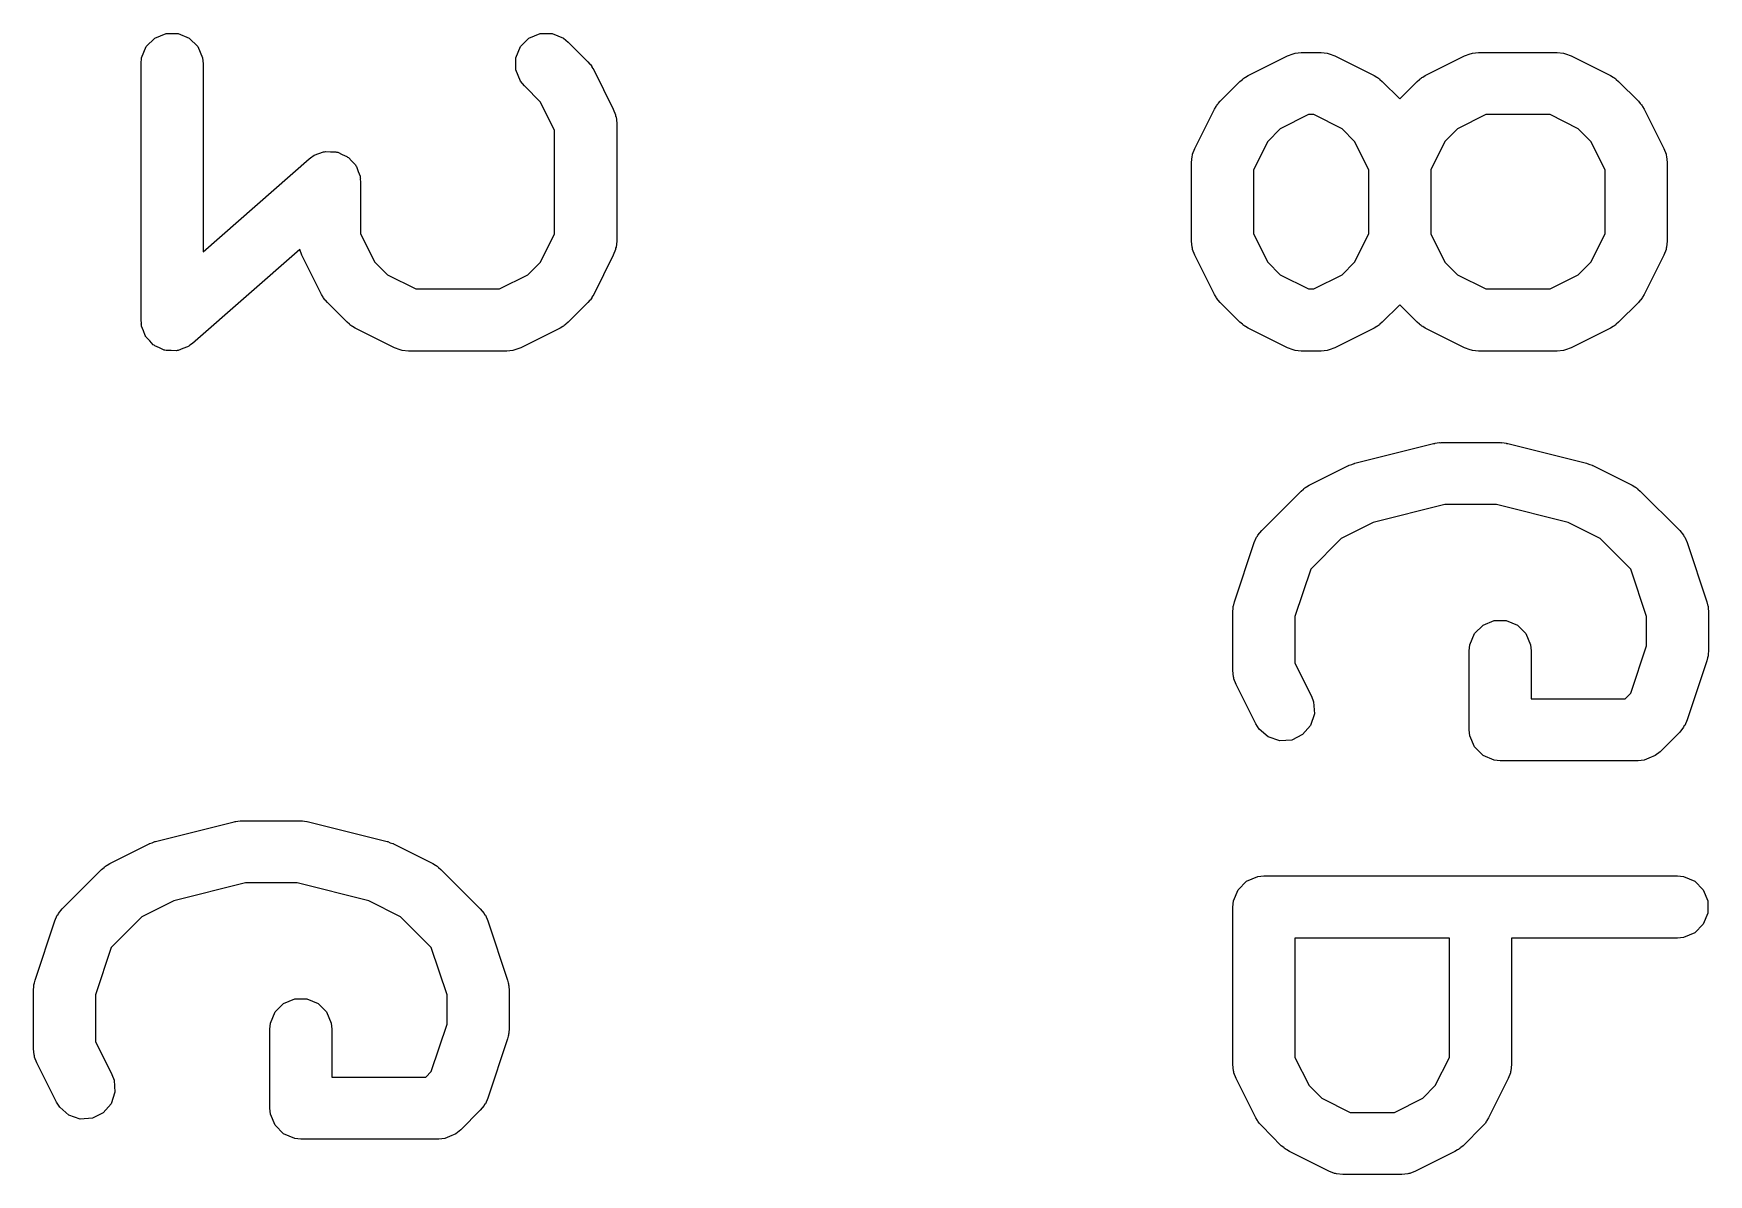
# Model space of a CAD drawing. Extents: x 2.6 to 14.1, y -9.2 to -3.9.
# Drawn here: x 3.7565 to 3.9159, y -8.627 to -8.5184 of the extents above; entities that cross this region are included whole.
import ezdxf

# ---------------------------------------------------------------- set-up
doc = ezdxf.new("R2010")
doc.units = 0
doc.header["$MEASUREMENT"] = 0
doc.layers.add('BLACK', color=7, linetype='CONTINUOUS')

msp = doc.modelspace()

# ---------------------------------------------------------------- linework, layer by layer
at = {"layer": 'BLACK', "linetype": 'CONTINUOUS'}
for p, q in [((3.76719, -8.51966), (3.768, -8.51885)), ((3.768, -8.51885), (3.76907, -8.51841)), ((3.76907, -8.51841), (3.77022, -8.51841)), ((3.77022, -8.51841), (3.77128, -8.51885)), ((3.77128, -8.51885), (3.7721, -8.51966)), ((3.80281, -8.51966), (3.80362, -8.51885)), ((3.80362, -8.51885), (3.80469, -8.51841)), ((3.80469, -8.51841), (3.80584, -8.51841)), ((3.80584, -8.51841), (3.8069, -8.51885)), ((3.8069, -8.51885), (3.80735, -8.51922)), ((3.80735, -8.51922), (3.80923, -8.52109)), ((3.76669, -8.52131), (3.76675, -8.52073)), ((3.76675, -8.52073), (3.76719, -8.51966)), ((3.7721, -8.51966), (3.77254, -8.52073)), ((3.77254, -8.52073), (3.7726, -8.52131)), ((3.80237, -8.52073), (3.80281, -8.51966)), ((3.80237, -8.52188), (3.80237, -8.52073)), ((3.87207, -8.52241), (3.87582, -8.52054)), ((3.87582, -8.52054), (3.87636, -8.52033)), ((3.87636, -8.52033), (3.87647, -8.52032)), ((3.87647, -8.52032), (3.87657, -8.52028)), ((3.87657, -8.52028), (3.87714, -8.52023)), ((3.87714, -8.52023), (3.87902, -8.52023)), ((3.87902, -8.52023), (3.87959, -8.52028)), ((3.87959, -8.52028), (3.87969, -8.52032)), ((3.87969, -8.52032), (3.8798, -8.52033)), ((3.8798, -8.52033), (3.88034, -8.52054)), ((3.88034, -8.52054), (3.88409, -8.52241)), ((3.88894, -8.52241), (3.89269, -8.52054)), ((3.89269, -8.52054), (3.89323, -8.52033)), ((3.89323, -8.52033), (3.89334, -8.52032)), ((3.89334, -8.52032), (3.89344, -8.52028)), ((3.89344, -8.52028), (3.89401, -8.52023)), ((3.89401, -8.52023), (3.90151, -8.52023)), ((3.90151, -8.52023), (3.90209, -8.52028)), ((3.90209, -8.52028), (3.90219, -8.52032)), ((3.90219, -8.52032), (3.90229, -8.52033)), ((3.90229, -8.52033), (3.90283, -8.52054)), ((3.90283, -8.52054), (3.90658, -8.52241)), ((3.76669, -8.54568), (3.76669, -8.52131)), ((3.7726, -8.52131), (3.7726, -8.53917)), ((3.80281, -8.52295), (3.80237, -8.52188)), ((3.80923, -8.52109), (3.80941, -8.52132)), ((3.80941, -8.52132), (3.80947, -8.52137)), ((3.80947, -8.52137), (3.80953, -8.52146)), ((3.80953, -8.52146), (3.80959, -8.52154)), ((3.80959, -8.52154), (3.80962, -8.52161)), ((3.80962, -8.52161), (3.80978, -8.52186)), ((3.80978, -8.52186), (3.81165, -8.52561)), ((3.87182, -8.52257), (3.87207, -8.52241)), ((3.88409, -8.52241), (3.88433, -8.52257)), ((3.8887, -8.52257), (3.88894, -8.52241)), ((3.90658, -8.52241), (3.90683, -8.52257)), ((3.80318, -8.52339), (3.80281, -8.52295)), ((3.80471, -8.52493), (3.80318, -8.52339)), ((3.86943, -8.52484), (3.8713, -8.52297)), ((3.8713, -8.52297), (3.87153, -8.52278)), ((3.87153, -8.52278), (3.87158, -8.52272)), ((3.87158, -8.52272), (3.87167, -8.52267)), ((3.87167, -8.52267), (3.87175, -8.5226)), ((3.87175, -8.5226), (3.87182, -8.52257)), ((3.88433, -8.52257), (3.88441, -8.5226)), ((3.88441, -8.5226), (3.88449, -8.52267)), ((3.88449, -8.52267), (3.88458, -8.52272)), ((3.88458, -8.52272), (3.88463, -8.52278)), ((3.88463, -8.52278), (3.88485, -8.52297)), ((3.88485, -8.52297), (3.88652, -8.52463)), ((3.88652, -8.52463), (3.88818, -8.52297)), ((3.88818, -8.52297), (3.8884, -8.52278)), ((3.8884, -8.52278), (3.88845, -8.52272)), ((3.88845, -8.52272), (3.88854, -8.52267)), ((3.88854, -8.52267), (3.88862, -8.5226)), ((3.88862, -8.5226), (3.8887, -8.52257)), ((3.90683, -8.52257), (3.9069, -8.5226)), ((3.9069, -8.5226), (3.90698, -8.52267)), ((3.90698, -8.52267), (3.90707, -8.52272)), ((3.90707, -8.52272), (3.90712, -8.52278)), ((3.90712, -8.52278), (3.90735, -8.52297)), ((3.90735, -8.52297), (3.90923, -8.52484)), ((3.80606, -8.52763), (3.80471, -8.52493)), ((3.81165, -8.52561), (3.81186, -8.52615)), ((3.867, -8.52936), (3.86888, -8.52561)), ((3.86888, -8.52561), (3.86903, -8.52536)), ((3.86903, -8.52536), (3.86906, -8.52529)), ((3.86906, -8.52529), (3.86913, -8.52521)), ((3.86913, -8.52521), (3.86918, -8.52512)), ((3.86918, -8.52512), (3.86924, -8.52507)), ((3.86924, -8.52507), (3.86943, -8.52484)), ((3.90923, -8.52484), (3.90941, -8.52507)), ((3.90941, -8.52507), (3.90947, -8.52512)), ((3.90947, -8.52512), (3.90953, -8.52521)), ((3.90953, -8.52521), (3.90959, -8.52529)), ((3.90959, -8.52529), (3.90962, -8.52536)), ((3.90962, -8.52536), (3.90978, -8.52561)), ((3.90978, -8.52561), (3.91165, -8.52936)), ((3.81186, -8.52615), (3.81187, -8.52626)), ((3.81187, -8.52626), (3.81191, -8.52635)), ((3.81191, -8.52635), (3.81197, -8.52693)), ((3.81197, -8.52693), (3.81197, -8.53818)), ((3.87784, -8.52613), (3.87514, -8.52748)), ((3.87832, -8.52613), (3.87784, -8.52613)), ((3.88102, -8.52748), (3.87832, -8.52613)), ((3.89471, -8.52613), (3.89201, -8.52748)), ((3.90082, -8.52613), (3.89471, -8.52613)), ((3.90351, -8.52748), (3.90082, -8.52613)), ((3.80606, -8.53748), (3.80606, -8.52763)), ((3.87394, -8.52868), (3.8726, -8.53138)), ((3.87514, -8.52748), (3.87394, -8.52868)), ((3.88221, -8.52868), (3.88102, -8.52748)), ((3.88356, -8.53138), (3.88221, -8.52868)), ((3.89082, -8.52868), (3.88947, -8.53138)), ((3.89201, -8.52748), (3.89082, -8.52868)), ((3.90471, -8.52868), (3.90351, -8.52748)), ((3.90606, -8.53138), (3.90471, -8.52868)), ((3.7726, -8.53917), (3.7827, -8.53033)), ((3.7827, -8.53033), (3.78295, -8.53015)), ((3.78295, -8.53015), (3.783, -8.5301)), ((3.783, -8.5301), (3.78305, -8.53008)), ((3.78305, -8.53008), (3.78317, -8.52999)), ((3.78317, -8.52999), (3.78362, -8.52984)), ((3.78362, -8.52984), (3.78406, -8.52966)), ((3.78406, -8.52966), (3.78416, -8.52966)), ((3.78416, -8.52966), (3.78426, -8.52963)), ((3.78426, -8.52963), (3.78474, -8.52966)), ((3.78474, -8.52966), (3.78522, -8.52966)), ((3.78522, -8.52966), (3.78531, -8.5297)), ((3.78531, -8.5297), (3.78541, -8.5297)), ((3.78541, -8.5297), (3.78584, -8.52992)), ((3.78584, -8.52992), (3.78628, -8.5301)), ((3.78628, -8.5301), (3.78635, -8.53017)), ((3.78635, -8.53017), (3.78644, -8.53021)), ((3.78644, -8.53021), (3.78676, -8.53057)), ((3.86669, -8.53068), (3.86675, -8.5301)), ((3.86675, -8.5301), (3.86679, -8.53)), ((3.86679, -8.5299), (3.867, -8.52936)), ((3.86679, -8.53), (3.86679, -8.5299)), ((3.91165, -8.52936), (3.91186, -8.5299)), ((3.91186, -8.5299), (3.91187, -8.53)), ((3.91187, -8.53), (3.91191, -8.5301)), ((3.91191, -8.5301), (3.91197, -8.53068)), ((3.78676, -8.53057), (3.7871, -8.53091)), ((3.7871, -8.53091), (3.78713, -8.53101)), ((3.78713, -8.53101), (3.7872, -8.53108)), ((3.7872, -8.53108), (3.78735, -8.53153)), ((3.78735, -8.53153), (3.78754, -8.53198)), ((3.78754, -8.53198), (3.78755, -8.53212)), ((3.86669, -8.53818), (3.86669, -8.53068)), ((3.8726, -8.53138), (3.8726, -8.53748)), ((3.88356, -8.53748), (3.88356, -8.53138)), ((3.88947, -8.53138), (3.88947, -8.53748)), ((3.90606, -8.53748), (3.90606, -8.53138)), ((3.91197, -8.53068), (3.91197, -8.53818)), ((3.78755, -8.53212), (3.78757, -8.53217)), ((3.78757, -8.53217), (3.78756, -8.53225)), ((3.78756, -8.53225), (3.78759, -8.53255)), ((3.78759, -8.53255), (3.78759, -8.53748)), ((3.78759, -8.53748), (3.78894, -8.54018)), ((3.80471, -8.54018), (3.80606, -8.53748)), ((3.81197, -8.53818), (3.81191, -8.53875)), ((3.86675, -8.53875), (3.86669, -8.53818)), ((3.8726, -8.53748), (3.87394, -8.54018)), ((3.88221, -8.54018), (3.88356, -8.53748)), ((3.88947, -8.53748), (3.89082, -8.54018)), ((3.90471, -8.54018), (3.90606, -8.53748)), ((3.91197, -8.53818), (3.91191, -8.53875)), ((3.7818, -8.53897), (3.77159, -8.5479)), ((3.782, -8.5395), (3.7818, -8.53897)), ((3.78387, -8.54325), (3.782, -8.5395)), ((3.81165, -8.5395), (3.80978, -8.54325)), ((3.81186, -8.53896), (3.81165, -8.5395)), ((3.81187, -8.53885), (3.81186, -8.53896)), ((3.81191, -8.53875), (3.81187, -8.53885)), ((3.86679, -8.53885), (3.86675, -8.53875)), ((3.86679, -8.53896), (3.86679, -8.53885)), ((3.867, -8.5395), (3.86679, -8.53896)), ((3.86888, -8.54325), (3.867, -8.5395)), ((3.91165, -8.5395), (3.90978, -8.54325)), ((3.91186, -8.53896), (3.91165, -8.5395)), ((3.91187, -8.53885), (3.91186, -8.53896)), ((3.91191, -8.53875), (3.91187, -8.53885)), ((3.78894, -8.54018), (3.79014, -8.54138)), ((3.79014, -8.54138), (3.79284, -8.54272)), ((3.80082, -8.54272), (3.80351, -8.54138)), ((3.80351, -8.54138), (3.80471, -8.54018)), ((3.87394, -8.54018), (3.87514, -8.54138)), ((3.87514, -8.54138), (3.87784, -8.54272)), ((3.87832, -8.54272), (3.88102, -8.54138)), ((3.88102, -8.54138), (3.88221, -8.54018)), ((3.89082, -8.54018), (3.89201, -8.54138)), ((3.89201, -8.54138), (3.89471, -8.54272)), ((3.90082, -8.54272), (3.90351, -8.54138)), ((3.90351, -8.54138), (3.90471, -8.54018)), ((3.78403, -8.5435), (3.78387, -8.54325)), ((3.79284, -8.54272), (3.80082, -8.54272)), ((3.80978, -8.54325), (3.80962, -8.5435)), ((3.86903, -8.5435), (3.86888, -8.54325)), ((3.87784, -8.54272), (3.87832, -8.54272)), ((3.89471, -8.54272), (3.90082, -8.54272)), ((3.90978, -8.54325), (3.90962, -8.5435)), ((3.78406, -8.54357), (3.78403, -8.5435)), ((3.78413, -8.54365), (3.78406, -8.54357)), ((3.78418, -8.54374), (3.78413, -8.54365)), ((3.78424, -8.54379), (3.78418, -8.54374)), ((3.78443, -8.54402), (3.78424, -8.54379)), ((3.7863, -8.54589), (3.78443, -8.54402)), ((3.80923, -8.54402), (3.80735, -8.54589)), ((3.80941, -8.54379), (3.80923, -8.54402)), ((3.80947, -8.54374), (3.80941, -8.54379)), ((3.80953, -8.54365), (3.80947, -8.54374)), ((3.80959, -8.54357), (3.80953, -8.54365)), ((3.80962, -8.5435), (3.80959, -8.54357)), ((3.86906, -8.54357), (3.86903, -8.5435)), ((3.86913, -8.54365), (3.86906, -8.54357)), ((3.86918, -8.54374), (3.86913, -8.54365)), ((3.86924, -8.54379), (3.86918, -8.54374)), ((3.86943, -8.54402), (3.86924, -8.54379)), ((3.8713, -8.54589), (3.86943, -8.54402)), ((3.88652, -8.54423), (3.88485, -8.54589)), ((3.88818, -8.54589), (3.88652, -8.54423)), ((3.90923, -8.54402), (3.90735, -8.54589)), ((3.90941, -8.54379), (3.90923, -8.54402)), ((3.90947, -8.54374), (3.90941, -8.54379)), ((3.90953, -8.54365), (3.90947, -8.54374)), ((3.90959, -8.54357), (3.90953, -8.54365)), ((3.90962, -8.5435), (3.90959, -8.54357)), ((3.76672, -8.54598), (3.76669, -8.54568)), ((3.76671, -8.54606), (3.76672, -8.54598)), ((3.76673, -8.54611), (3.76671, -8.54606)), ((3.76675, -8.54625), (3.76673, -8.54611)), ((3.76693, -8.5467), (3.76675, -8.54625)), ((3.78653, -8.54608), (3.7863, -8.54589)), ((3.78658, -8.54613), (3.78653, -8.54608)), ((3.78667, -8.54619), (3.78658, -8.54613)), ((3.78675, -8.54626), (3.78667, -8.54619)), ((3.78682, -8.54629), (3.78675, -8.54626)), ((3.78707, -8.54644), (3.78682, -8.54629)), ((3.79082, -8.54832), (3.78707, -8.54644)), ((3.80658, -8.54644), (3.80283, -8.54832)), ((3.80683, -8.54629), (3.80658, -8.54644)), ((3.8069, -8.54626), (3.80683, -8.54629)), ((3.80698, -8.54619), (3.8069, -8.54626)), ((3.80707, -8.54613), (3.80698, -8.54619)), ((3.80712, -8.54608), (3.80707, -8.54613)), ((3.80735, -8.54589), (3.80712, -8.54608)), ((3.87153, -8.54608), (3.8713, -8.54589)), ((3.87158, -8.54613), (3.87153, -8.54608)), ((3.87167, -8.54619), (3.87158, -8.54613)), ((3.87175, -8.54626), (3.87167, -8.54619)), ((3.87182, -8.54629), (3.87175, -8.54626)), ((3.87207, -8.54644), (3.87182, -8.54629)), ((3.87582, -8.54832), (3.87207, -8.54644)), ((3.88409, -8.54644), (3.88034, -8.54832)), ((3.88433, -8.54629), (3.88409, -8.54644)), ((3.88441, -8.54626), (3.88433, -8.54629)), ((3.88449, -8.54619), (3.88441, -8.54626)), ((3.88458, -8.54613), (3.88449, -8.54619)), ((3.88463, -8.54608), (3.88458, -8.54613)), ((3.88485, -8.54589), (3.88463, -8.54608)), ((3.8884, -8.54608), (3.88818, -8.54589)), ((3.88845, -8.54613), (3.8884, -8.54608)), ((3.88854, -8.54619), (3.88845, -8.54613)), ((3.88862, -8.54626), (3.88854, -8.54619)), ((3.8887, -8.54629), (3.88862, -8.54626)), ((3.88894, -8.54644), (3.8887, -8.54629)), ((3.89269, -8.54832), (3.88894, -8.54644)), ((3.90658, -8.54644), (3.90283, -8.54832)), ((3.90683, -8.54629), (3.90658, -8.54644)), ((3.9069, -8.54626), (3.90683, -8.54629)), ((3.90698, -8.54619), (3.9069, -8.54626)), ((3.90707, -8.54613), (3.90698, -8.54619)), ((3.90712, -8.54608), (3.90707, -8.54613)), ((3.90735, -8.54589), (3.90712, -8.54608)), ((3.76708, -8.54715), (3.76693, -8.5467)), ((3.76715, -8.54723), (3.76708, -8.54715)), ((3.76719, -8.54732), (3.76715, -8.54723)), ((3.76753, -8.54766), (3.76719, -8.54732)), ((3.76784, -8.54802), (3.76753, -8.54766)), ((3.76793, -8.54806), (3.76784, -8.54802)), ((3.77159, -8.5479), (3.77134, -8.54808)), ((3.768, -8.54813), (3.76793, -8.54806)), ((3.76844, -8.54832), (3.768, -8.54813)), ((3.76888, -8.54853), (3.76844, -8.54832)), ((3.76897, -8.54853), (3.76888, -8.54853)), ((3.76907, -8.54857), (3.76897, -8.54853)), ((3.76955, -8.54857), (3.76907, -8.54857)), ((3.77002, -8.5486), (3.76955, -8.54857)), ((3.77012, -8.54857), (3.77002, -8.5486)), ((3.77022, -8.54857), (3.77012, -8.54857)), ((3.77066, -8.54839), (3.77022, -8.54857)), ((3.77112, -8.54824), (3.77066, -8.54839)), ((3.77123, -8.54815), (3.77112, -8.54824)), ((3.77128, -8.54813), (3.77123, -8.54815)), ((3.77134, -8.54808), (3.77128, -8.54813)), ((3.79136, -8.54852), (3.79082, -8.54832)), ((3.79147, -8.54853), (3.79136, -8.54852)), ((3.79156, -8.54857), (3.79147, -8.54853)), ((3.79214, -8.54863), (3.79156, -8.54857)), ((3.80151, -8.54863), (3.79214, -8.54863)), ((3.80209, -8.54857), (3.80151, -8.54863)), ((3.80219, -8.54853), (3.80209, -8.54857)), ((3.80229, -8.54852), (3.80219, -8.54853)), ((3.80283, -8.54832), (3.80229, -8.54852)), ((3.87636, -8.54852), (3.87582, -8.54832)), ((3.87647, -8.54853), (3.87636, -8.54852)), ((3.87657, -8.54857), (3.87647, -8.54853)), ((3.87714, -8.54863), (3.87657, -8.54857)), ((3.87902, -8.54863), (3.87714, -8.54863)), ((3.87959, -8.54857), (3.87902, -8.54863)), ((3.87969, -8.54853), (3.87959, -8.54857)), ((3.8798, -8.54852), (3.87969, -8.54853)), ((3.88034, -8.54832), (3.8798, -8.54852)), ((3.89323, -8.54852), (3.89269, -8.54832)), ((3.89334, -8.54853), (3.89323, -8.54852)), ((3.89344, -8.54857), (3.89334, -8.54853)), ((3.89401, -8.54863), (3.89344, -8.54857)), ((3.90151, -8.54863), (3.89401, -8.54863)), ((3.90209, -8.54857), (3.90151, -8.54863)), ((3.90219, -8.54853), (3.90209, -8.54857)), ((3.90229, -8.54852), (3.90219, -8.54853)), ((3.90283, -8.54832), (3.90229, -8.54852)), ((3.88224, -8.5593), (3.88974, -8.55743)), ((3.88974, -8.55743), (3.88984, -8.55741)), ((3.88984, -8.55741), (3.88988, -8.5574)), ((3.88988, -8.5574), (3.89009, -8.55737)), ((3.89009, -8.55737), (3.89031, -8.55734)), ((3.89031, -8.55734), (3.89035, -8.55735)), ((3.89035, -8.55735), (3.89045, -8.55734)), ((3.89045, -8.55734), (3.89608, -8.55734)), ((3.89608, -8.55734), (3.89618, -8.55735)), ((3.89618, -8.55735), (3.89622, -8.55734)), ((3.89622, -8.55734), (3.89644, -8.55737)), ((3.89644, -8.55737), (3.89665, -8.5574)), ((3.89665, -8.5574), (3.89669, -8.55741)), ((3.89669, -8.55741), (3.89679, -8.55743)), ((3.89679, -8.55743), (3.90429, -8.5593)), ((3.87788, -8.5614), (3.88163, -8.55953)), ((3.88163, -8.55953), (3.88168, -8.55951)), ((3.88168, -8.55951), (3.88169, -8.5595)), ((3.88169, -8.5595), (3.88194, -8.55941)), ((3.88194, -8.55941), (3.88217, -8.55932)), ((3.88217, -8.55932), (3.8822, -8.55932)), ((3.8822, -8.55932), (3.88224, -8.5593)), ((3.90429, -8.5593), (3.90434, -8.55932)), ((3.90434, -8.55932), (3.90436, -8.55932)), ((3.90436, -8.55932), (3.9046, -8.55941)), ((3.9046, -8.55941), (3.90484, -8.5595)), ((3.90484, -8.5595), (3.90486, -8.55951)), ((3.90486, -8.55951), (3.9049, -8.55953)), ((3.9049, -8.55953), (3.90865, -8.5614)), ((3.87337, -8.5657), (3.87712, -8.56195)), ((3.87712, -8.56195), (3.87734, -8.56177)), ((3.87734, -8.56177), (3.87739, -8.56171)), ((3.87739, -8.56171), (3.87748, -8.56165)), ((3.87748, -8.56165), (3.87756, -8.56159)), ((3.87756, -8.56159), (3.87764, -8.56156)), ((3.87764, -8.56156), (3.87788, -8.5614)), ((3.90865, -8.5614), (3.9089, -8.56156)), ((3.9089, -8.56156), (3.90897, -8.56159)), ((3.90897, -8.56159), (3.90905, -8.56165)), ((3.90905, -8.56165), (3.90914, -8.56171)), ((3.90914, -8.56171), (3.90919, -8.56177)), ((3.90919, -8.56177), (3.90941, -8.56195)), ((3.90941, -8.56195), (3.91316, -8.5657)), ((3.89082, -8.56324), (3.88399, -8.56495)), ((3.89571, -8.56324), (3.89082, -8.56324)), ((3.90255, -8.56495), (3.89571, -8.56324)), ((3.88399, -8.56495), (3.88095, -8.56647)), ((3.90558, -8.56647), (3.90255, -8.56495)), ((3.87078, -8.57248), (3.87265, -8.56686)), ((3.87265, -8.56686), (3.87289, -8.56633)), ((3.87289, -8.56633), (3.87296, -8.56625)), ((3.87296, -8.56625), (3.873, -8.56615)), ((3.873, -8.56615), (3.87337, -8.5657)), ((3.88095, -8.56647), (3.87804, -8.56939)), ((3.9085, -8.56939), (3.90558, -8.56647)), ((3.91316, -8.5657), (3.91353, -8.56615)), ((3.91353, -8.56615), (3.91357, -8.56625)), ((3.91357, -8.56625), (3.91364, -8.56633)), ((3.91364, -8.56633), (3.91388, -8.56686)), ((3.91388, -8.56686), (3.91575, -8.57248)), ((3.87804, -8.56939), (3.87653, -8.57389)), ((3.91, -8.57389), (3.9085, -8.56939)), ((3.87063, -8.57341), (3.87066, -8.57312)), ((3.87063, -8.57904), (3.87063, -8.57341)), ((3.87065, -8.57305), (3.87067, -8.57294)), ((3.87066, -8.57312), (3.87065, -8.57305)), ((3.87067, -8.57294), (3.87068, -8.57284)), ((3.87068, -8.57284), (3.87071, -8.57277)), ((3.87071, -8.57277), (3.87078, -8.57248)), ((3.91575, -8.57248), (3.91582, -8.57277)), ((3.91582, -8.57277), (3.91585, -8.57284)), ((3.91585, -8.57284), (3.91586, -8.57294)), ((3.91586, -8.57294), (3.91588, -8.57305)), ((3.91588, -8.57305), (3.91587, -8.57312)), ((3.91587, -8.57312), (3.9159, -8.57341)), ((3.9159, -8.57341), (3.9159, -8.57716)), ((3.87653, -8.57389), (3.87653, -8.57834)), ((3.89362, -8.57552), (3.89444, -8.57471)), ((3.89444, -8.57471), (3.8955, -8.57427)), ((3.8955, -8.57427), (3.89665, -8.57427)), ((3.89665, -8.57427), (3.89772, -8.57471)), ((3.89772, -8.57471), (3.89853, -8.57552)), ((3.91, -8.57669), (3.91, -8.57389)), ((3.89313, -8.57716), (3.89318, -8.57659)), ((3.89318, -8.57659), (3.89362, -8.57552)), ((3.89853, -8.57552), (3.89897, -8.57659)), ((3.89897, -8.57659), (3.89903, -8.57716)), ((3.9085, -8.58119), (3.91, -8.57669)), ((3.87653, -8.57834), (3.8781, -8.58147)), ((3.89313, -8.58466), (3.89313, -8.57716)), ((3.89903, -8.57716), (3.89903, -8.58171)), ((3.91575, -8.5781), (3.91388, -8.58372)), ((3.91582, -8.57781), (3.91575, -8.5781)), ((3.91585, -8.57774), (3.91582, -8.57781)), ((3.91586, -8.57764), (3.91585, -8.57774)), ((3.91588, -8.57753), (3.91586, -8.57764)), ((3.9159, -8.57716), (3.91587, -8.57746)), ((3.91587, -8.57746), (3.91588, -8.57753)), ((3.87068, -8.57962), (3.87063, -8.57904)), ((3.87073, -8.57971), (3.87068, -8.57962)), ((3.87073, -8.57982), (3.87073, -8.57971)), ((3.87094, -8.58036), (3.87073, -8.57982)), ((3.87281, -8.58411), (3.87094, -8.58036)), ((3.8781, -8.58147), (3.8783, -8.58201)), ((3.90798, -8.58171), (3.9085, -8.58119)), ((3.8783, -8.58201), (3.87839, -8.58316)), ((3.89903, -8.58171), (3.90798, -8.58171)), ((3.87312, -8.5846), (3.87281, -8.58411)), ((3.87399, -8.58535), (3.87312, -8.5846)), ((3.87802, -8.58425), (3.87727, -8.58512)), ((3.87839, -8.58316), (3.87802, -8.58425)), ((3.89318, -8.58524), (3.89313, -8.58466)), ((3.91353, -8.58443), (3.91316, -8.58488)), ((3.91357, -8.58433), (3.91353, -8.58443)), ((3.91364, -8.58425), (3.91357, -8.58433)), ((3.91388, -8.58372), (3.91364, -8.58425)), ((3.87509, -8.58572), (3.87399, -8.58535)), ((3.87624, -8.58564), (3.87509, -8.58572)), ((3.87727, -8.58512), (3.87624, -8.58564)), ((3.89362, -8.5863), (3.89318, -8.58524)), ((3.89318, -8.58524), (3.89318, -8.58524)), ((3.89444, -8.58712), (3.89362, -8.5863)), ((3.91316, -8.58488), (3.91129, -8.58675)), ((3.8955, -8.58756), (3.89444, -8.58712)), ((3.89608, -8.58762), (3.8955, -8.58756)), ((3.9092, -8.58762), (3.89608, -8.58762)), ((3.90978, -8.58756), (3.9092, -8.58762)), ((3.91022, -8.58738), (3.90978, -8.58756)), ((3.91084, -8.58712), (3.91022, -8.58738)), ((3.91129, -8.58675), (3.91084, -8.58712)), ((3.76807, -8.5953), (3.77556, -8.59342)), ((3.77556, -8.59342), (3.77566, -8.59341)), ((3.77566, -8.59341), (3.7757, -8.59339)), ((3.7757, -8.59339), (3.77592, -8.59337)), ((3.77592, -8.59337), (3.77614, -8.59334)), ((3.77614, -8.59334), (3.77618, -8.59334)), ((3.77618, -8.59334), (3.77628, -8.59333)), ((3.77628, -8.59333), (3.7819, -8.59333)), ((3.7819, -8.59333), (3.78201, -8.59334)), ((3.78201, -8.59334), (3.78205, -8.59334)), ((3.78205, -8.59334), (3.78226, -8.59337)), ((3.78226, -8.59337), (3.78248, -8.59339)), ((3.78248, -8.59339), (3.78252, -8.59341)), ((3.78252, -8.59341), (3.78262, -8.59342)), ((3.78262, -8.59342), (3.79012, -8.5953)), ((3.76371, -8.5974), (3.76746, -8.59552)), ((3.76746, -8.59552), (3.7675, -8.5955)), ((3.7675, -8.5955), (3.76752, -8.59549)), ((3.76752, -8.59549), (3.76776, -8.59541)), ((3.76776, -8.59541), (3.768, -8.59531)), ((3.768, -8.59531), (3.76802, -8.59531)), ((3.76802, -8.59531), (3.76807, -8.5953)), ((3.79012, -8.5953), (3.79016, -8.59531)), ((3.79016, -8.59531), (3.79018, -8.59531)), ((3.79018, -8.59531), (3.79042, -8.59541)), ((3.79042, -8.59541), (3.79067, -8.59549)), ((3.79067, -8.59549), (3.79068, -8.5955)), ((3.79068, -8.5955), (3.79072, -8.59552)), ((3.79072, -8.59552), (3.79447, -8.5974)), ((3.76346, -8.59755), (3.76371, -8.5974)), ((3.79447, -8.5974), (3.79472, -8.59755)), ((3.75919, -8.6017), (3.76294, -8.59795)), ((3.76294, -8.59795), (3.76317, -8.59776)), ((3.76317, -8.59776), (3.76322, -8.5977)), ((3.76322, -8.5977), (3.76331, -8.59765)), ((3.76331, -8.59765), (3.76339, -8.59758)), ((3.76339, -8.59758), (3.76346, -8.59755)), ((3.79472, -8.59755), (3.79479, -8.59758)), ((3.79479, -8.59758), (3.79487, -8.59765)), ((3.79487, -8.59765), (3.79496, -8.5977)), ((3.79496, -8.5977), (3.79501, -8.59776)), ((3.79501, -8.59776), (3.79524, -8.59795)), ((3.79524, -8.59795), (3.79899, -8.6017)), ((3.87194, -8.59908), (3.873, -8.59864)), ((3.873, -8.59864), (3.87358, -8.59858)), ((3.87358, -8.59858), (3.91295, -8.59858)), ((3.91295, -8.59858), (3.91353, -8.59864)), ((3.91353, -8.59864), (3.91459, -8.59908)), ((3.77664, -8.59924), (3.76981, -8.60095)), ((3.78154, -8.59924), (3.77664, -8.59924)), ((3.78837, -8.60095), (3.78154, -8.59924)), ((3.87068, -8.60096), (3.87113, -8.5999)), ((3.87113, -8.5999), (3.87194, -8.59908)), ((3.91459, -8.59908), (3.91541, -8.5999)), ((3.91541, -8.5999), (3.91585, -8.60096)), ((3.75872, -8.60232), (3.75879, -8.60224)), ((3.75879, -8.60224), (3.75883, -8.60215)), ((3.75883, -8.60215), (3.75919, -8.6017)), ((3.76981, -8.60095), (3.76678, -8.60246)), ((3.7914, -8.60246), (3.78837, -8.60095)), ((3.79899, -8.6017), (3.79936, -8.60215)), ((3.79936, -8.60215), (3.7994, -8.60224)), ((3.7994, -8.60224), (3.79947, -8.60232)), ((3.87063, -8.60154), (3.87068, -8.60096)), ((3.87063, -8.61653), (3.87063, -8.60154)), ((3.91585, -8.60211), (3.91541, -8.60318)), ((3.91585, -8.60096), (3.91585, -8.60211)), ((3.75661, -8.60848), (3.75848, -8.60285)), ((3.75848, -8.60285), (3.75872, -8.60232)), ((3.76678, -8.60246), (3.76386, -8.60538)), ((3.79432, -8.60538), (3.7914, -8.60246)), ((3.79947, -8.60232), (3.7997, -8.60285)), ((3.7997, -8.60285), (3.80158, -8.60848)), ((3.91541, -8.60318), (3.91459, -8.60399)), ((3.76386, -8.60538), (3.76236, -8.60989)), ((3.79582, -8.60989), (3.79432, -8.60538)), ((3.89125, -8.60449), (3.87653, -8.60449)), ((3.87653, -8.60449), (3.87653, -8.61584)), ((3.89125, -8.61584), (3.89125, -8.60449)), ((3.91295, -8.60449), (3.89716, -8.60449)), ((3.89716, -8.60449), (3.89716, -8.61653)), ((3.91353, -8.60443), (3.91295, -8.60449)), ((3.91459, -8.60399), (3.91353, -8.60443)), ((3.75654, -8.60876), (3.75661, -8.60848)), ((3.80158, -8.60848), (3.80164, -8.60876)), ((3.75645, -8.60941), (3.75648, -8.60912)), ((3.75645, -8.61503), (3.75645, -8.60941)), ((3.75648, -8.60904), (3.7565, -8.60894)), ((3.75648, -8.60912), (3.75648, -8.60904)), ((3.7565, -8.60894), (3.75651, -8.60883)), ((3.75651, -8.60883), (3.75654, -8.60876)), ((3.76236, -8.60989), (3.76236, -8.61434)), ((3.79582, -8.61268), (3.79582, -8.60989)), ((3.80164, -8.60876), (3.80167, -8.60883)), ((3.80167, -8.60883), (3.80168, -8.60894)), ((3.80168, -8.60894), (3.80171, -8.60904)), ((3.80171, -8.60904), (3.8017, -8.60912)), ((3.8017, -8.60912), (3.80173, -8.60941)), ((3.80173, -8.60941), (3.80173, -8.61316)), ((3.77901, -8.61258), (3.77945, -8.61152)), ((3.77945, -8.61152), (3.78026, -8.6107)), ((3.78026, -8.6107), (3.78133, -8.61026)), ((3.78133, -8.61026), (3.78248, -8.61026)), ((3.78248, -8.61026), (3.78355, -8.6107)), ((3.78355, -8.6107), (3.78436, -8.61152)), ((3.78436, -8.61152), (3.7848, -8.61258)), ((3.77895, -8.61316), (3.77901, -8.61258)), ((3.77895, -8.62066), (3.77895, -8.61316)), ((3.7848, -8.61258), (3.78486, -8.61316)), ((3.78486, -8.61316), (3.78486, -8.61771)), ((3.79432, -8.61719), (3.79582, -8.61268)), ((3.80173, -8.61316), (3.8017, -8.61345)), ((3.76236, -8.61434), (3.76392, -8.61746)), ((3.80158, -8.61409), (3.7997, -8.61972)), ((3.80164, -8.61381), (3.80158, -8.61409)), ((3.80167, -8.61374), (3.80164, -8.61381)), ((3.80168, -8.61363), (3.80167, -8.61374)), ((3.80171, -8.61353), (3.80168, -8.61363)), ((3.8017, -8.61345), (3.80171, -8.61353)), ((3.75651, -8.61561), (3.75645, -8.61503)), ((3.75655, -8.61571), (3.75651, -8.61561)), ((3.75656, -8.61581), (3.75655, -8.61571)), ((3.75677, -8.61636), (3.75656, -8.61581)), ((3.75864, -8.6201), (3.75677, -8.61636)), ((3.87068, -8.61711), (3.87063, -8.61653)), ((3.87653, -8.61584), (3.87788, -8.61853)), ((3.8899, -8.61853), (3.89125, -8.61584)), ((3.89716, -8.61653), (3.8971, -8.61711)), ((3.76392, -8.61746), (3.76413, -8.618)), ((3.76413, -8.618), (3.76421, -8.61915)), ((3.78486, -8.61771), (3.79381, -8.61771)), ((3.79381, -8.61771), (3.79432, -8.61719)), ((3.87073, -8.61721), (3.87068, -8.61711)), ((3.87073, -8.61731), (3.87073, -8.61721)), ((3.87094, -8.61785), (3.87073, -8.61731)), ((3.87281, -8.6216), (3.87094, -8.61785)), ((3.89684, -8.61785), (3.89497, -8.6216)), ((3.89705, -8.61731), (3.89684, -8.61785)), ((3.89706, -8.61721), (3.89705, -8.61731)), ((3.8971, -8.61711), (3.89706, -8.61721)), ((3.76421, -8.61915), (3.76385, -8.62025)), ((3.7997, -8.61972), (3.79947, -8.62025)), ((3.87788, -8.61853), (3.87908, -8.61973)), ((3.87908, -8.61973), (3.88178, -8.62108)), ((3.88601, -8.62108), (3.8887, -8.61973)), ((3.8887, -8.61973), (3.8899, -8.61853)), ((3.75895, -8.62059), (3.75864, -8.6201)), ((3.75982, -8.62135), (3.75895, -8.62059)), ((3.76091, -8.62171), (3.75982, -8.62135)), ((3.76309, -8.62112), (3.76206, -8.62163)), ((3.76385, -8.62025), (3.76309, -8.62112)), ((3.77901, -8.62123), (3.77895, -8.62066)), ((3.77945, -8.6223), (3.77901, -8.62123)), ((3.77901, -8.62123), (3.77901, -8.62123)), ((3.79899, -8.62087), (3.79712, -8.62275)), ((3.79936, -8.62042), (3.79899, -8.62087)), ((3.7994, -8.62033), (3.79936, -8.62042)), ((3.79947, -8.62025), (3.7994, -8.62033)), ((3.88178, -8.62108), (3.88601, -8.62108)), ((3.76206, -8.62163), (3.76091, -8.62171)), ((3.78026, -8.62311), (3.77945, -8.6223)), ((3.79712, -8.62275), (3.79667, -8.62311)), ((3.87297, -8.62185), (3.87281, -8.6216)), ((3.873, -8.62192), (3.87297, -8.62185)), ((3.87307, -8.62201), (3.873, -8.62192)), ((3.87312, -8.62209), (3.87307, -8.62201)), ((3.87318, -8.62215), (3.87312, -8.62209)), ((3.87337, -8.62237), (3.87318, -8.62215)), ((3.87524, -8.62425), (3.87337, -8.62237)), ((3.89442, -8.62237), (3.89254, -8.62425)), ((3.8946, -8.62215), (3.89442, -8.62237)), ((3.89466, -8.62209), (3.8946, -8.62215)), ((3.89472, -8.62201), (3.89466, -8.62209)), ((3.89478, -8.62192), (3.89472, -8.62201)), ((3.89481, -8.62185), (3.89478, -8.62192)), ((3.89497, -8.6216), (3.89481, -8.62185)), ((3.78133, -8.62355), (3.78026, -8.62311)), ((3.7819, -8.62361), (3.78133, -8.62355)), ((3.79503, -8.62361), (3.7819, -8.62361)), ((3.7956, -8.62355), (3.79503, -8.62361)), ((3.79605, -8.62337), (3.7956, -8.62355)), ((3.79667, -8.62311), (3.79605, -8.62337)), ((3.87547, -8.62443), (3.87524, -8.62425)), ((3.87552, -8.62449), (3.87547, -8.62443)), ((3.87561, -8.62455), (3.87552, -8.62449)), ((3.87569, -8.62461), (3.87561, -8.62455)), ((3.89218, -8.62455), (3.89209, -8.62461)), ((3.89226, -8.62449), (3.89218, -8.62455)), ((3.89232, -8.62443), (3.89226, -8.62449)), ((3.89254, -8.62425), (3.89232, -8.62443)), ((3.87576, -8.62464), (3.87569, -8.62461)), ((3.87601, -8.6248), (3.87576, -8.62464)), ((3.87976, -8.62667), (3.87601, -8.6248)), ((3.89177, -8.6248), (3.88802, -8.62667)), ((3.89202, -8.62464), (3.89177, -8.6248)), ((3.89209, -8.62461), (3.89202, -8.62464)), ((3.8803, -8.62688), (3.87976, -8.62667)), ((3.88041, -8.62689), (3.8803, -8.62688)), ((3.8805, -8.62693), (3.88041, -8.62689)), ((3.88108, -8.62699), (3.8805, -8.62693)), ((3.8867, -8.62699), (3.88108, -8.62699)), ((3.88728, -8.62693), (3.8867, -8.62699)), ((3.88738, -8.62689), (3.88728, -8.62693)), ((3.88748, -8.62688), (3.88738, -8.62689)), ((3.88802, -8.62667), (3.88748, -8.62688))]:
    msp.add_line(p, q, dxfattribs=at)

doc.saveas('drawing.dxf')
